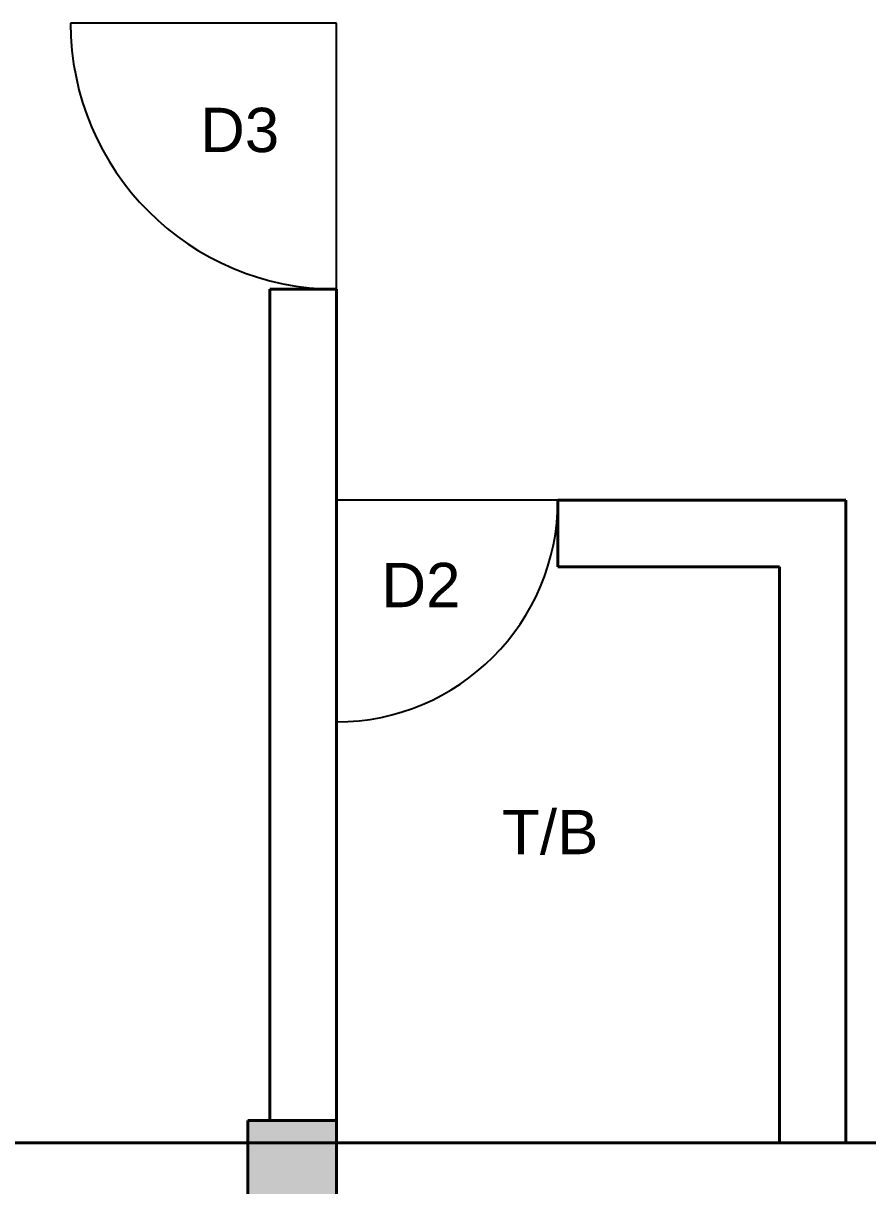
# Model space of a CAD drawing. Header units: feet. Extents: x 28652 to 66086, y -6769 to -640.
# Drawn here: x 43902.9 to 44017.3, y -1505.8 to -1348.4 of the extents above; entities that cross this region are included whole.
import ezdxf

# ---------------------------------------------------------------- set-up
doc = ezdxf.new("R2010")
doc.units = ezdxf.units.FT
doc.header["$LTSCALE"] = 50
doc.header["$MEASUREMENT"] = 0
doc.layers.add('COLUMN', color=145, linetype='Continuous', lineweight=40)
doc.layers.add('wall', color=6, linetype='Continuous', lineweight=40)
for name, color, linetype in [('Door & Windows', 92, 'Continuous'), ('Hatch', 30, 'Continuous'), ('Text', 7, 'Continuous')]:
    doc.layers.add(name, color=color, linetype=linetype)
doc.styles.add('1@100', font='arial.ttf', dxfattribs={"height": 6})

# ---------------------------------------------------------------- blocks, each defined once
blk = doc.blocks.new('column')
at = {"layer": 'Hatch'}
h = blk.add_hatch(color=256, dxfattribs=at)
h.dxf.hatch_style = 1
h.paths.add_polyline_path([(5267.64, 489.18), (5279.64, 489.18), (5279.64, 501.18), (5267.64, 501.18)])
at = {"layer": 'COLUMN'}
blk.add_lwpolyline([(5267.64, 501.18), (5279.64, 501.18), (5279.64, 489.18), (5267.64, 489.18)], close=True, dxfattribs=at)
blk = doc.blocks.new('D2')
at = {"layer": 'Door & Windows'}
for p, q in [((10005.15, 378.11), (10005.15, 348.11)), ((10005.15, 348.11), (10035.15, 348.11))]:
    blk.add_line(p, q, dxfattribs=at)
blk.add_arc((10005.15, 348.11), 30, 0, 90, dxfattribs=at)

msp = doc.modelspace()

# ---------------------------------------------------------------- linework, layer by layer
at = {"layer": 'wall'}
for p, q in [((43936.36, -1384.41), (43936.36, -1496.94)), ((43936.36, -1384.41), (43945.36, -1384.41)), ((43945.36, -1384.41), (43945.36, -1496.94)), ((44014.36, -1412.98), (43975.36, -1412.98)), ((43975.36, -1412.98), (43975.36, -1421.98)), ((44014.36, -1412.98), (44014.36, -1499.94)), ((44005.36, -1421.98), (43975.36, -1421.98)), ((44005.36, -1421.98), (44005.36, -1499.94)), ((44195.98, -1499.94), (43787.74, -1499.94))]:
    msp.add_line(p, q, dxfattribs=at)

# ---------------------------------------------------------------- block references
at = {"xscale": 1.2, "yscale": 1.2, "zscale": 1.2, "rotation": 180}
msp.add_blockref('D2', (55951.54, -930.68), dxfattribs=at)
at = {"rotation": 270}
msp.add_blockref('D2', (43597.25, 8592.17), dxfattribs=at)
msp.add_blockref('column', (38665.72, -1998.12))

# ---------------------------------------------------------------- texts
at = {"layer": 'Text', "char_height": 6, "attachment_point": 1, "style": '1@100'}
for s, insert in [('D3', (43926.9, -1359.85)), ('D2', (43951.45, -1421.45)), ('T/B', (43967.8, -1454.89))]:
    msp.add_mtext_dynamic_manual_height_columns(s, width=85.4632, gutter_width=30, heights=[0], dxfattribs=dict(at, insert=insert))

doc.saveas('drawing.dxf')
